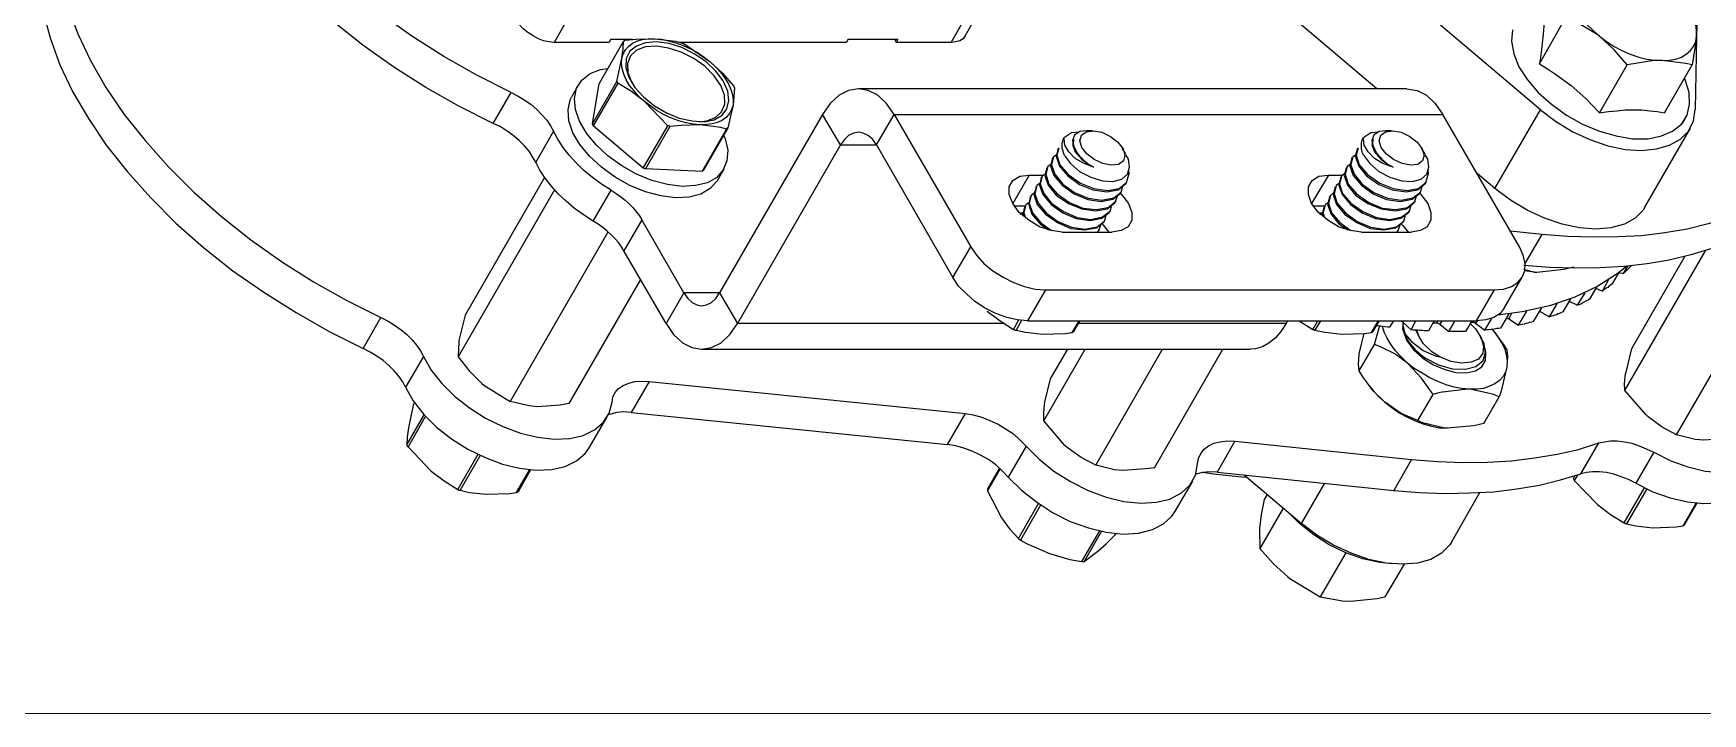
# Model space of a CAD drawing. Header units: inches. Extents: x 0 to 11, y 0.3 to 17.
# Drawn here: x 5.477 to 8.893, y 0.329 to 1.722 of the extents above; entities that cross this region are included whole.
import ezdxf

# ---------------------------------------------------------------- set-up
doc = ezdxf.new("R2010")
doc.units = ezdxf.units.IN
doc.header["$MEASUREMENT"] = 0
doc.layers.add('Layer 1', color=7, linetype='Continuous')

msp = doc.modelspace()

# ---------------------------------------------------------------- linework, layer by layer
at = {"layer": 'Layer 1', "color": 7, "lineweight": 25, "true_color": 0xffffff}
for points in [[(6.455, 1.6008), (6.385, 1.6358), (6.3175, 1.6742), (6.2517, 1.7158), (6.1883, 1.7608), (6.1283, 1.8083), (6.0725, 1.8575), (6.02, 1.9092), (5.9725, 1.9625), (5.93, 2.0167), (5.8925, 2.0717), (5.8608, 2.1275), (5.8342, 2.1825), (5.8142, 2.2367), (5.8008, 2.29), (5.7933, 2.3417), (5.7917, 2.3917), (5.7967, 2.4383), (5.8083, 2.4833), (5.8258, 2.525), (5.85, 2.5633), (5.8792, 2.5983)], [(6.4183, 1.5375), (6.3483, 1.5725), (6.2808, 1.6108), (6.215, 1.6525), (6.1517, 1.6975), (6.0917, 1.745), (6.0358, 1.7942), (5.9833, 1.8458), (5.9358, 1.8992), (5.8933, 1.9542), (5.8558, 2.0083), (5.8242, 2.0642), (5.7975, 2.1192), (5.7775, 2.1733), (5.7642, 2.2267), (5.7567, 2.2783), (5.755, 2.3283), (5.76, 2.3758), (5.7717, 2.42), (5.7892, 2.4617), (5.7958, 2.4742)], [(5.6133, 2.1375), (5.5833, 2.1025), (5.56, 2.0642), (5.5425, 2.0225), (5.5308, 1.9775), (5.5258, 1.93), (5.5267, 1.8808), (5.5342, 1.8283), (5.5483, 1.7758), (5.5683, 1.7208), (5.5942, 1.6658), (5.6258, 1.6108), (5.6633, 1.5558), (5.7067, 1.5017), (5.7542, 1.4483), (5.8058, 1.3967), (5.8625, 1.3467), (5.9225, 1.2992), (5.985, 1.255), (6.0508, 1.2133), (6.1192, 1.175), (6.1883, 1.14)], [(5.53, 2.0125), (5.5233, 2.0008), (5.5058, 1.9592), (5.4942, 1.9142), (5.4892, 1.8667), (5.49, 1.8175), (5.4975, 1.7658), (5.5117, 1.7125), (5.5317, 1.6575), (5.5575, 1.6025), (5.59, 1.5475), (5.6267, 1.4925), (5.67, 1.4383), (5.7175, 1.385), (5.7692, 1.3333), (5.8258, 1.2833), (5.8858, 1.2358), (5.9492, 1.1917), (6.015, 1.15), (6.0825, 1.1117), (6.1525, 1.0767)], [(8.5617, 1.565), (8.1142, 1.9442)], [(8.2267, 1.6083), (7.8892, 1.895)], [(8.625, 1.815), (8.625, 1.8033), (8.6275, 1.7908), (8.6317, 1.7783), (8.6383, 1.7658), (8.6467, 1.7525), (8.6567, 1.74), (8.6692, 1.7275), (8.6825, 1.7158)], [(8.8808, 1.7158), (8.8808, 1.7275), (8.8792, 1.74), (8.8742, 1.7525), (8.8675, 1.7658), (8.8592, 1.7783), (8.8492, 1.7908), (8.8375, 1.8033), (8.8242, 1.815)], [(8.8242, 1.815), (8.8283, 1.8117), (8.8808, 1.7567), (8.8817, 1.7383), (8.8808, 1.7158)], [(7.3842, 1.7167), (7.4258, 1.7892)], [(6.5433, 1.7033), (6.5325, 1.7042), (6.5217, 1.7067), (6.5108, 1.7108), (6.5, 1.7167), (6.4892, 1.7233), (6.48, 1.7308), (6.4725, 1.7392), (6.4667, 1.7475)], [(6.585, 1.7758), (6.5433, 1.7033)], [(7.3558, 1.7033), (7.3975, 1.7758)], [(8.5675, 1.7583), (8.5683, 1.7483), (8.5683, 1.7375), (8.5675, 1.7267), (8.5667, 1.7142), (8.565, 1.7017), (8.5633, 1.6883), (8.5617, 1.6733), (8.5592, 1.6592)], [(8.5592, 1.6592), (8.615, 1.7567)], [(8.6825, 1.7158), (8.6775, 1.7192), (8.615, 1.7567)], [(6.7033, 1.7092), (6.6583, 1.7092), (6.6558, 1.7033), (6.5433, 1.7033)], [(6.8625, 1.6633), (6.8742, 1.6525), (6.8842, 1.6417), (6.8925, 1.63), (6.9, 1.6183), (6.905, 1.6067), (6.9083, 1.5958), (6.9092, 1.585), (6.9092, 1.575), (6.9058, 1.5658), (6.9017, 1.5575), (6.8958, 1.55), (6.8875, 1.5442), (6.8775, 1.5392), (6.8667, 1.5367), (6.855, 1.535), (6.8417, 1.5342), (6.8275, 1.5358), (6.8125, 1.5383), (6.7983, 1.5425), (6.7833, 1.5483), (6.7683, 1.555), (6.7542, 1.5633), (6.7408, 1.5725), (6.7283, 1.5825), (6.7167, 1.5925), (6.7067, 1.6042), (6.6975, 1.615), (6.6908, 1.6267), (6.6858, 1.6383), (6.6825, 1.65), (6.6808, 1.66), (6.6817, 1.6708), (6.6842, 1.68), (6.6892, 1.6883), (6.695, 1.695), (6.7033, 1.7017), (6.7125, 1.7058), (6.7233, 1.7092), (6.7358, 1.7108), (6.7492, 1.7108), (6.7633, 1.71), (6.7775, 1.7067), (6.7925, 1.7025), (6.8075, 1.6967), (6.8225, 1.69), (6.8367, 1.6825), (6.85, 1.6733), (6.8625, 1.6633)], [(6.6883, 1.7075), (6.7117, 1.71), (6.7492, 1.7108)], [(6.7492, 1.7108), (6.7917, 1.7058), (6.8033, 1.7025)], [(7.2467, 1.7092), (7.1442, 1.7092), (7.1417, 1.7033), (6.8, 1.7033)], [(7.24, 1.7092), (7.2433, 1.7033)], [(7.2467, 1.7092), (7.2433, 1.7033)], [(7.3842, 1.7167), (7.3842, 1.7167), (7.38, 1.7108), (7.3733, 1.7067), (7.365, 1.7042), (7.3558, 1.7033)], [(8.5042, 1.7292), (8.5025, 1.7058), (8.5067, 1.68), (8.5175, 1.6533), (8.535, 1.6267), (8.5567, 1.6008), (8.5842, 1.5767), (8.615, 1.5542), (8.6475, 1.5358), (8.6825, 1.5217), (8.7167, 1.5117), (8.75, 1.5058), (8.7817, 1.5058), (8.8092, 1.5117), (8.8317, 1.5217), (8.85, 1.5358), (8.8617, 1.5542), (8.8667, 1.5767), (8.8658, 1.6008), (8.8575, 1.6267), (8.8567, 1.6308)], [(8.6825, 1.7158), (8.6967, 1.705), (8.7125, 1.695), (8.7283, 1.6867), (8.745, 1.6792), (8.7625, 1.6733), (8.7792, 1.6692), (8.795, 1.6667), (8.8108, 1.6658)], [(8.7392, 1.6575), (8.7125, 1.6883), (8.6825, 1.7158)], [(8.8108, 1.6658), (8.825, 1.6667), (8.8383, 1.6692), (8.85, 1.6733), (8.86, 1.6792), (8.8683, 1.6867), (8.875, 1.695), (8.8792, 1.705), (8.8808, 1.7158)], [(8.8808, 1.7158), (8.8808, 1.7125), (8.8717, 1.6575)], [(8.8808, 1.7133), (8.8783, 1.5658)], [(6.685, 1.7058), (6.635, 1.6192)], [(6.6817, 1.6708), (6.6842, 1.69), (6.685, 1.7058)], [(6.685, 1.7058), (6.6858, 1.7058), (6.6867, 1.7067), (6.6875, 1.7067), (6.6875, 1.7075), (6.6883, 1.7075)], [(6.7525, 1.7042), (6.73, 1.7025), (6.7117, 1.6958), (6.6983, 1.685), (6.6908, 1.67), (6.69, 1.6517), (6.6958, 1.6317), (6.7083, 1.6108), (6.7258, 1.5917), (6.7483, 1.5733), (6.7733, 1.5592), (6.7992, 1.5483), (6.8258, 1.5425), (6.85, 1.5408), (6.8708, 1.545), (6.8867, 1.5542), (6.8967, 1.5675), (6.9008, 1.5842), (6.8983, 1.6033), (6.8892, 1.6242), (6.8742, 1.6442), (6.8542, 1.6633), (6.83, 1.68), (6.8042, 1.6925), (6.7783, 1.7008), (6.7525, 1.7042)], [(6.7525, 1.6958), (6.73, 1.6942), (6.7117, 1.6875), (6.6992, 1.6758), (6.6933, 1.66), (6.6942, 1.6417), (6.7017, 1.6217), (6.7025, 1.6208)], [(6.84, 1.5408), (6.8558, 1.5425), (6.8733, 1.5492), (6.8858, 1.5608), (6.8925, 1.5767), (6.8917, 1.595), (6.8842, 1.615), (6.8708, 1.635), (6.8517, 1.6542), (6.8292, 1.67), (6.8033, 1.6833), (6.7775, 1.6917), (6.7525, 1.6958)], [(6.8033, 1.7025), (6.805, 1.7025), (6.805, 1.7017), (6.8067, 1.7017), (6.8075, 1.7008), (6.8083, 1.7008)], [(6.8083, 1.7008), (6.8625, 1.6633)], [(7.3558, 1.7033), (7.2433, 1.7033)], [(6.805, 1.4083), (6.775, 1.4125), (6.7433, 1.4208), (6.7117, 1.4333), (6.6817, 1.4508), (6.6533, 1.4708), (6.6292, 1.4933), (6.6092, 1.5175), (6.595, 1.5417), (6.5867, 1.5658), (6.585, 1.5883), (6.5892, 1.6092), (6.6, 1.6258), (6.6167, 1.6392), (6.6383, 1.6475), (6.6533, 1.65)], [(6.6717, 1.6233), (6.6817, 1.6708)], [(6.8625, 1.6633), (6.8875, 1.64), (6.91, 1.6142), (6.9108, 1.6133), (6.9108, 1.6117), (6.9117, 1.6117), (6.9117, 1.6108), (6.9125, 1.61), (6.9092, 1.575)], [(8.5592, 1.6592), (8.5758, 1.6492), (8.5925, 1.6383), (8.6242, 1.615), (8.6542, 1.5883), (8.6683, 1.5742), (8.6825, 1.5592)], [(8.6825, 1.5592), (8.7392, 1.6575)], [(8.8108, 1.6658), (8.7942, 1.6658), (8.7392, 1.6575)], [(8.8717, 1.6575), (8.8592, 1.66), (8.8108, 1.6658)], [(8.815, 1.5592), (8.8717, 1.6575)], [(6.5925, 1.6158), (6.5792, 1.5925)], [(6.6217, 1.5367), (6.6717, 1.6233)], [(6.6217, 1.5367), (6.635, 1.6192)], [(6.6733, 1.62), (6.6233, 1.5325)], [(6.6733, 1.62), (6.6733, 1.6208), (6.6725, 1.6208), (6.6725, 1.6225), (6.6717, 1.6233)], [(6.7283, 1.5825), (6.7017, 1.6025), (6.6733, 1.62)], [(7.2392, 1.5558), (7.2233, 1.5783), (7.2058, 1.595), (7.1858, 1.605), (7.1658, 1.6083), (7.1458, 1.605), (7.1267, 1.595), (7.1083, 1.5783), (7.0925, 1.5558)], [(8.2883, 1.6083), (7.1658, 1.6083)], [(8.2883, 1.6083), (8.3092, 1.605), (8.3283, 1.595), (8.3458, 1.5783), (8.3617, 1.5558)], [(6.4183, 1.5375), (6.455, 1.6008)], [(6.455, 1.6008), (6.4692, 1.5933), (6.4833, 1.585), (6.4958, 1.5758), (6.5075, 1.5658), (6.5183, 1.555), (6.5283, 1.5442), (6.5358, 1.5325), (6.5417, 1.5217)], [(6.7917, 1.385), (6.7617, 1.3892), (6.73, 1.3975), (6.6983, 1.41), (6.6683, 1.4275), (6.64, 1.4475), (6.6158, 1.47), (6.5958, 1.4942), (6.5817, 1.5183), (6.5733, 1.5425), (6.5717, 1.565), (6.5758, 1.5858), (6.5792, 1.5925)], [(6.7758, 1.5325), (6.7283, 1.5825)], [(6.9092, 1.575), (6.9042, 1.5525), (6.8983, 1.5283), (6.8983, 1.5275), (6.8975, 1.5275), (6.8975, 1.5267), (6.8958, 1.5267), (6.8958, 1.5258)], [(6.6233, 1.3375), (6.6033, 1.35), (6.585, 1.3633), (6.5675, 1.3783), (6.5517, 1.3933), (6.5375, 1.4092), (6.525, 1.425), (6.5142, 1.4417), (6.5058, 1.4583), (6.4992, 1.4692), (6.4917, 1.4808), (6.4825, 1.4917), (6.4717, 1.5025), (6.4592, 1.5125), (6.4467, 1.5217), (6.4325, 1.5308), (6.4183, 1.5375)], [(7.0925, 1.5558), (6.8817, 1.1908)], [(7.1292, 1.4933), (7.0925, 1.5558)], [(7.2025, 1.4933), (7.2392, 1.5558)], [(7.2392, 1.5558), (8.3617, 1.5558)], [(7.2392, 1.5558), (7.3958, 1.285)], [(8.5183, 1.285), (8.3617, 1.5558)], [(8.4683, 1.4042), (8.5617, 1.565)], [(8.5617, 1.565), (8.5925, 1.5417), (8.6267, 1.5208), (8.6625, 1.5042), (8.6992, 1.4917), (8.735, 1.4842), (8.7683, 1.4817), (8.7992, 1.485), (8.8258, 1.4925), (8.8483, 1.505), (8.8642, 1.5217), (8.875, 1.5425), (8.8783, 1.5658)], [(8.6825, 1.5592), (8.7008, 1.5617), (8.7183, 1.5633), (8.735, 1.565), (8.7683, 1.565), (8.785, 1.5633), (8.8, 1.5617), (8.815, 1.5592)], [(8.8517, 1.5367), (8.8575, 1.5467)], [(6.5417, 1.5217), (6.5058, 1.4583)], [(6.66, 1.4008), (6.64, 1.4133), (6.6217, 1.4267), (6.6042, 1.4408), (6.5883, 1.4567), (6.5742, 1.4725), (6.5617, 1.4883), (6.5508, 1.505), (6.5417, 1.5217)], [(6.6233, 1.5325), (6.6233, 1.5333), (6.6225, 1.5342), (6.6225, 1.535), (6.6217, 1.5358), (6.6217, 1.5367)], [(6.725, 1.4458), (6.6233, 1.5325)], [(6.725, 1.4458), (6.7758, 1.5325)], [(6.78, 1.5308), (6.73, 1.4442)], [(6.8417, 1.5342), (6.8033, 1.5333), (6.78, 1.5308), (6.7792, 1.5317), (6.7783, 1.5317), (6.7775, 1.5325), (6.7758, 1.5325)], [(6.89, 1.5133), (6.8933, 1.5058), (6.8983, 1.4825), (6.8967, 1.4608), (6.8892, 1.4425), (6.8758, 1.4267), (6.8567, 1.4158), (6.8325, 1.41), (6.805, 1.4083)], [(6.8958, 1.5258), (6.8842, 1.5292), (6.8417, 1.5342)], [(6.8458, 1.4392), (6.8958, 1.5258)], [(6.8983, 1.5283), (6.8483, 1.4408)], [(7.2025, 1.4933), (7.195, 1.5042), (7.1858, 1.5125), (7.1758, 1.5175), (7.1658, 1.5192), (7.1558, 1.5175), (7.1458, 1.5125), (7.1375, 1.5042), (7.1292, 1.4933)], [(7.5875, 1.4717), (7.5825, 1.4867), (7.5825, 1.4967), (7.5842, 1.5008), (7.585, 1.505), (7.5875, 1.5083)], [(7.6067, 1.5042), (7.6042, 1.4942), (7.6092, 1.4792), (7.6225, 1.4642), (7.6417, 1.4508), (7.6475, 1.4475), (7.6275, 1.455), (7.6092, 1.4658), (7.5967, 1.4792), (7.5883, 1.4925), (7.5867, 1.5058), (7.5875, 1.5083)], [(7.6175, 1.5192), (7.6017, 1.5183), (7.5875, 1.5083)], [(7.6333, 1.5225), (7.6192, 1.5208), (7.6083, 1.5133), (7.6042, 1.5025), (7.6067, 1.49), (7.6142, 1.4758)], [(7.6833, 1.4517), (7.6658, 1.455), (7.6483, 1.4633), (7.6333, 1.475), (7.6233, 1.4883), (7.6192, 1.5017), (7.6225, 1.5133), (7.6317, 1.52), (7.6467, 1.5225), (7.6642, 1.5192), (7.6817, 1.5108), (7.6967, 1.4992), (7.7075, 1.485), (7.7108, 1.4717), (7.7083, 1.4608), (7.6983, 1.4533), (7.6833, 1.4517)], [(7.645, 1.5225), (7.6333, 1.5225)], [(8.2, 1.4717), (8.1975, 1.4767), (8.1958, 1.4817), (8.195, 1.4867), (8.195, 1.4967), (8.1958, 1.5008), (8.1975, 1.505), (8.2, 1.5083)], [(8.2192, 1.5042), (8.2167, 1.4942), (8.2217, 1.4792), (8.235, 1.4642), (8.2542, 1.4508), (8.26, 1.4475), (8.2392, 1.455), (8.2217, 1.4658), (8.2092, 1.4792), (8.2008, 1.4925), (8.1992, 1.5058), (8.2, 1.5083)], [(8.23, 1.5192), (8.2142, 1.5183), (8.2, 1.5083)], [(8.2458, 1.5225), (8.2317, 1.5208), (8.2208, 1.5133), (8.2167, 1.5025), (8.2192, 1.49), (8.2267, 1.4758)], [(8.2958, 1.4517), (8.2783, 1.455), (8.2608, 1.4633), (8.2458, 1.475), (8.2358, 1.4883), (8.2317, 1.5017), (8.235, 1.5133), (8.2442, 1.52), (8.2592, 1.5225), (8.2767, 1.5192), (8.2942, 1.5108), (8.3092, 1.4992), (8.3192, 1.485), (8.3233, 1.4717), (8.32, 1.4608), (8.3108, 1.4533), (8.2958, 1.4517)], [(8.2567, 1.5225), (8.245, 1.5225)], [(8.775, 1.3658), (8.8683, 1.5275)], [(7.1292, 1.4933), (6.9183, 1.1275)], [(7.1292, 1.4933), (7.2025, 1.4933)], [(7.2025, 1.4933), (7.3592, 1.2217)], [(7.5717, 1.4733), (7.565, 1.4692), (7.5608, 1.4525), (7.5675, 1.4333), (7.5842, 1.4133), (7.6083, 1.3958), (7.6358, 1.3842), (7.6642, 1.38), (7.6883, 1.385), (7.7033, 1.3967), (7.7067, 1.4092)], [(7.5742, 1.4842), (7.5708, 1.47), (7.5775, 1.45), (7.5942, 1.43), (7.6183, 1.4125), (7.6458, 1.4017), (7.6742, 1.3975), (7.6975, 1.4017), (7.7133, 1.4142), (7.7142, 1.4167)], [(7.5758, 1.4867), (7.5717, 1.4725), (7.5783, 1.4525), (7.595, 1.4325), (7.62, 1.415), (7.6475, 1.4042), (7.6758, 1.4), (7.6992, 1.4042), (7.7142, 1.4167), (7.72, 1.435), (7.7192, 1.4408)], [(7.575, 1.4867), (7.5733, 1.4842)], [(7.5875, 1.4717), (7.6, 1.455), (7.6183, 1.4392), (7.6417, 1.4275), (7.665, 1.42), (7.6867, 1.4183), (7.705, 1.4233), (7.7167, 1.4333), (7.7208, 1.4475), (7.7183, 1.4642), (7.7133, 1.4733)], [(7.6142, 1.4758), (7.6175, 1.4717), (7.6283, 1.4608), (7.6333, 1.4567), (7.6375, 1.4533), (7.6425, 1.4508), (7.6475, 1.4475)], [(7.7133, 1.4742), (7.7058, 1.4867)], [(8.1842, 1.4733), (8.1775, 1.4692), (8.1733, 1.4525), (8.18, 1.4333), (8.1967, 1.4133), (8.2208, 1.3958), (8.2483, 1.3842), (8.2767, 1.38), (8.3, 1.385), (8.3158, 1.3967), (8.3192, 1.4092)], [(8.1867, 1.4842), (8.1825, 1.47), (8.19, 1.45), (8.2058, 1.43), (8.2308, 1.4125), (8.2583, 1.4017), (8.2867, 1.3975), (8.31, 1.4017), (8.3258, 1.4142), (8.3258, 1.4167)], [(8.1883, 1.4867), (8.1842, 1.4725), (8.1908, 1.4525), (8.2075, 1.4325), (8.2325, 1.415), (8.26, 1.4042), (8.2883, 1.4), (8.3117, 1.4042), (8.3267, 1.4167), (8.3325, 1.435), (8.3317, 1.4408)], [(8.1875, 1.4867), (8.1858, 1.4842)], [(8.2, 1.4717), (8.2125, 1.455), (8.2308, 1.4392), (8.2533, 1.4275), (8.2775, 1.42), (8.2992, 1.4183), (8.3175, 1.4233), (8.3292, 1.4333), (8.3333, 1.4475), (8.3308, 1.4642), (8.3258, 1.4733)], [(8.2267, 1.4758), (8.23, 1.4717), (8.2333, 1.4683), (8.2367, 1.4642), (8.2408, 1.4608), (8.2458, 1.4567), (8.25, 1.4533), (8.255, 1.4508), (8.26, 1.4475)], [(8.3258, 1.4742), (8.3183, 1.4867)], [(6.73, 1.4442), (6.7292, 1.4442), (6.7283, 1.445), (6.7275, 1.445), (6.7267, 1.4458), (6.725, 1.4458)], [(6.8458, 1.4392), (6.73, 1.4442)], [(6.8483, 1.4408), (6.8475, 1.4408), (6.8475, 1.44), (6.8467, 1.44), (6.8458, 1.4392)], [(6.8775, 1.4208), (6.8908, 1.4442)], [(7.5517, 1.445), (7.5475, 1.4308), (7.5542, 1.4108), (7.5708, 1.3908), (7.5958, 1.3733), (7.6233, 1.3625), (7.6517, 1.3583), (7.675, 1.3625), (7.6908, 1.375), (7.6908, 1.3767)], [(7.56, 1.4542), (7.5533, 1.4492), (7.5492, 1.4333), (7.5558, 1.4133), (7.5725, 1.3933), (7.5975, 1.3758), (7.625, 1.3642), (7.6525, 1.3608), (7.6767, 1.365), (7.6917, 1.3775), (7.6958, 1.3892)], [(7.5525, 1.4475), (7.5508, 1.445)], [(7.5625, 1.4642), (7.5592, 1.45), (7.5658, 1.4308), (7.5825, 1.4108), (7.6075, 1.3933), (7.635, 1.3817), (7.6625, 1.3775), (7.6867, 1.3825), (7.7017, 1.3942), (7.7025, 1.3967)], [(7.5633, 1.4675), (7.5625, 1.465)], [(8.1642, 1.445), (8.16, 1.4308), (8.1667, 1.4108), (8.1833, 1.3908), (8.2083, 1.3733), (8.2358, 1.3625), (8.2642, 1.3583), (8.2875, 1.3625), (8.3025, 1.375), (8.3033, 1.3767)], [(8.1725, 1.4542), (8.1658, 1.4492), (8.1617, 1.4333), (8.1683, 1.4133), (8.185, 1.3933), (8.21, 1.3758), (8.2375, 1.3642), (8.265, 1.3608), (8.2892, 1.365), (8.3042, 1.3775), (8.3075, 1.3892)], [(8.165, 1.4475), (8.1633, 1.445)], [(8.175, 1.4642), (8.1717, 1.45), (8.1783, 1.4308), (8.195, 1.4108), (8.2192, 1.3933), (8.2467, 1.3817), (8.275, 1.3775), (8.2992, 1.3825), (8.3142, 1.3942), (8.315, 1.3967)], [(8.1758, 1.4675), (8.1742, 1.465)], [(8.4683, 1.4042), (8.4317, 1.435)], [(6.5442, 1.4017), (6.3467, 1.0592)], [(6.5233, 1.4267), (6.3608, 1.145)], [(6.6233, 1.3375), (6.66, 1.4008)], [(6.66, 1.4008), (6.67, 1.3942), (6.6792, 1.3875), (6.6883, 1.38), (6.6967, 1.3725), (6.7042, 1.365), (6.7175, 1.3483), (6.7225, 1.34)], [(6.8775, 1.4208), (6.8758, 1.4192), (6.8625, 1.4042), (6.8433, 1.3925), (6.8192, 1.3867), (6.7917, 1.385)], [(7.5825, 1.315), (7.56, 1.3183), (7.5367, 1.3258), (7.5142, 1.3392), (7.495, 1.355), (7.4817, 1.3733), (7.4742, 1.3917), (7.4742, 1.4075), (7.4817, 1.4208), (7.4958, 1.4292), (7.515, 1.4317)], [(7.515, 1.4317), (7.4817, 1.3733)], [(7.515, 1.4317), (7.545, 1.4317)], [(7.5292, 1.4058), (7.525, 1.3917), (7.5317, 1.3717), (7.5483, 1.3517), (7.5733, 1.3342), (7.6008, 1.3225), (7.6292, 1.3192), (7.6525, 1.3233), (7.6675, 1.335), (7.6683, 1.3375)], [(7.5375, 1.415), (7.5308, 1.41), (7.5267, 1.3933), (7.5333, 1.3742), (7.55, 1.3542), (7.5742, 1.3367), (7.6017, 1.325), (7.63, 1.3208), (7.6542, 1.3258), (7.6692, 1.3375), (7.6725, 1.35)], [(7.5292, 1.4083), (7.5283, 1.4058)], [(7.54, 1.425), (7.5367, 1.4108), (7.5433, 1.3917), (7.56, 1.3717), (7.5842, 1.3542), (7.6117, 1.3425), (7.64, 1.3383), (7.6642, 1.3433), (7.6792, 1.355), (7.68, 1.3575)], [(7.5492, 1.4342), (7.5417, 1.43), (7.5375, 1.4133), (7.545, 1.3942), (7.5608, 1.3742), (7.5858, 1.3567), (7.6133, 1.345), (7.6417, 1.3408), (7.665, 1.3458), (7.6808, 1.3575), (7.6842, 1.37)], [(7.5408, 1.4275), (7.5392, 1.4258)], [(7.7142, 1.4158), (7.7158, 1.4183)], [(8.195, 1.315), (8.1725, 1.3183), (8.1483, 1.3258), (8.1267, 1.3392), (8.1075, 1.355), (8.0933, 1.3733), (8.0867, 1.3917), (8.0867, 1.4075), (8.0942, 1.4208), (8.1083, 1.4292), (8.1275, 1.4317)], [(8.1275, 1.4317), (8.0933, 1.3733)], [(8.1275, 1.4317), (8.1575, 1.4317)], [(8.1408, 1.4058), (8.1375, 1.3917), (8.1442, 1.3717), (8.1608, 1.3517), (8.1858, 1.3342), (8.2133, 1.3225), (8.2408, 1.3192), (8.265, 1.3233), (8.28, 1.335), (8.2808, 1.3375)], [(8.15, 1.415), (8.1433, 1.41), (8.1392, 1.3933), (8.1458, 1.3742), (8.1625, 1.3542), (8.1867, 1.3367), (8.2142, 1.325), (8.2425, 1.3208), (8.2667, 1.3258), (8.2817, 1.3375), (8.285, 1.35)], [(8.1417, 1.4083), (8.1408, 1.4058)], [(8.1525, 1.425), (8.1492, 1.4108), (8.1558, 1.3917), (8.1725, 1.3717), (8.1967, 1.3542), (8.2242, 1.3425), (8.2525, 1.3383), (8.2758, 1.3433), (8.2917, 1.355), (8.2925, 1.3575)], [(8.1608, 1.4342), (8.1542, 1.43), (8.15, 1.4133), (8.1567, 1.3942), (8.1733, 1.3742), (8.1983, 1.3567), (8.2258, 1.345), (8.2542, 1.3408), (8.2775, 1.3458), (8.2933, 1.3575), (8.2967, 1.37)], [(8.1533, 1.4275), (8.1517, 1.4258)], [(8.3267, 1.4158), (8.3283, 1.4183)], [(8.775, 1.3658), (8.7717, 1.36), (8.755, 1.3433), (8.7333, 1.3308), (8.7058, 1.3233), (8.675, 1.3208), (8.6417, 1.3233), (8.6058, 1.3308), (8.57, 1.3433), (8.5342, 1.36), (8.5, 1.38), (8.4683, 1.4042)], [(7.4842, 1.3683), (7.5067, 1.3683)], [(7.515, 1.3758), (7.5083, 1.3708), (7.5042, 1.3542), (7.5067, 1.3458)], [(7.5067, 1.3692), (7.5058, 1.3667)], [(7.5175, 1.3858), (7.5142, 1.3717), (7.5208, 1.3517), (7.5375, 1.3317), (7.555, 1.3192)], [(7.5258, 1.395), (7.5192, 1.39), (7.515, 1.3742), (7.5217, 1.3542), (7.5383, 1.3342), (7.5608, 1.3183)], [(7.5183, 1.3883), (7.5167, 1.3858)], [(7.7008, 1.395), (7.7042, 1.3917), (7.7183, 1.3733), (7.725, 1.355), (7.725, 1.3392), (7.7175, 1.3258), (7.7033, 1.3183), (7.6842, 1.315)], [(7.6917, 1.3767), (7.6933, 1.3792)], [(7.7033, 1.3967), (7.7042, 1.3992)], [(8.0967, 1.3683), (8.1192, 1.3683)], [(8.1275, 1.3758), (8.1208, 1.3708), (8.1167, 1.3542), (8.1192, 1.3458)], [(8.1192, 1.3692), (8.1175, 1.3667)], [(8.13, 1.3858), (8.1258, 1.3717), (8.1333, 1.3517), (8.1492, 1.3317), (8.1675, 1.3192)], [(8.1383, 1.395), (8.1317, 1.39), (8.1275, 1.3742), (8.1342, 1.3542), (8.1508, 1.3342), (8.1733, 1.3183)], [(8.1308, 1.3883), (8.1292, 1.3858)], [(8.3133, 1.395), (8.3167, 1.3917), (8.3308, 1.3733), (8.3375, 1.355), (8.3375, 1.3392), (8.33, 1.3258), (8.3158, 1.3183), (8.2967, 1.315)], [(8.3042, 1.3767), (8.3058, 1.3792)], [(8.3158, 1.3967), (8.3167, 1.3992)], [(6.6858, 1.2767), (6.6808, 1.285), (6.675, 1.2933), (6.6675, 1.3017), (6.66, 1.3092), (6.6517, 1.3167), (6.6425, 1.3242), (6.6333, 1.3308), (6.6233, 1.3375)], [(6.7225, 1.34), (6.6858, 1.2767)], [(6.8083, 1.1908), (6.7225, 1.34)], [(7.5033, 1.355), (7.4992, 1.3533), (7.4967, 1.3508)], [(7.5058, 1.3658), (7.5025, 1.3517), (7.5042, 1.3475)], [(7.6642, 1.3325), (7.6675, 1.3283), (7.6783, 1.315)], [(7.6692, 1.3375), (7.6708, 1.34)], [(7.6808, 1.3575), (7.6817, 1.36)], [(8.1158, 1.355), (8.1117, 1.3533), (8.1092, 1.3508)], [(8.1183, 1.3658), (8.115, 1.3517), (8.1158, 1.3483)], [(8.2758, 1.3325), (8.28, 1.3283), (8.2917, 1.3142)], [(8.2817, 1.3375), (8.2833, 1.34)], [(8.2925, 1.3575), (8.2942, 1.36)], [(8.9467, 1.3442), (8.905, 1.3317), (8.8617, 1.3208), (8.8158, 1.3133), (8.7692, 1.3075), (8.72, 1.305), (8.6692, 1.3042), (8.6175, 1.3058), (8.5642, 1.31), (8.5, 1.3167)], [(6.6533, 1.315), (6.4533, 0.9683)], [(7.5825, 1.315), (7.6842, 1.315)], [(7.6542, 1.315), (7.6575, 1.3183), (7.6617, 1.33)], [(7.6575, 1.3175), (7.6592, 1.32)], [(8.195, 1.315), (8.2967, 1.315)], [(8.2667, 1.315), (8.27, 1.3183), (8.2742, 1.33)], [(8.27, 1.3175), (8.2717, 1.32)], [(8.5642, 1.31), (8.53, 1.2517)], [(6.7725, 1.1275), (6.6858, 1.2767)], [(7.5483, 1.1967), (7.5117, 1.1333), (7.4908, 1.135), (7.4692, 1.14), (7.4467, 1.1483), (7.425, 1.1592), (7.4042, 1.1725), (7.3867, 1.1883), (7.3708, 1.2042), (7.3592, 1.2217), (7.3958, 1.285)], [(7.3958, 1.285), (7.4075, 1.2675), (7.4225, 1.2508), (7.4408, 1.2358), (7.4617, 1.2225), (7.4833, 1.2117), (7.5058, 1.2033), (7.5275, 1.1983), (7.5483, 1.1967)], [(8.4675, 1.1967), (8.4858, 1.1983), (8.5025, 1.2033), (8.515, 1.2117), (8.5242, 1.2225), (8.5292, 1.2358), (8.53, 1.2508), (8.5258, 1.2675), (8.5183, 1.285)], [(8.91, 1.2808), (8.8692, 1.2683), (8.825, 1.2575), (8.78, 1.25), (8.7325, 1.2442), (8.6833, 1.2417), (8.6325, 1.2408), (8.5808, 1.2425), (8.5275, 1.2467)], [(8.7342, 0.9908), (8.7333, 1.005), (8.7358, 1.025), (8.7367, 1.0283), (8.7483, 1.0767), (8.8567, 1.265)], [(8.84, 0.9), (8.8108, 0.9158), (8.7817, 0.9367), (8.7775, 0.9408), (8.7342, 0.9908), (8.8992, 1.2767)], [(8.7383, 1.245), (8.7208, 1.2308), (8.6792, 1.2042), (8.6317, 1.1817), (8.58, 1.1642), (8.5242, 1.1517), (8.4742, 1.145)], [(8.5542, 1.2325), (8.55, 1.2325), (8.5275, 1.2383)], [(8.63, 1.2433), (8.6092, 1.2383), (8.5542, 1.2325), (8.5392, 1.2342), (8.5292, 1.2358)], [(8.5392, 1.2342), (8.54, 1.2342)], [(8.7217, 1.2325), (8.7092, 1.21), (8.7067, 1.2075), (8.7042, 1.2058), (8.7017, 1.2042), (8.6992, 1.2017), (8.6958, 1.2), (8.6933, 1.1983), (8.6908, 1.1958), (8.6883, 1.1942)], [(8.7225, 1.2325), (8.7317, 1.23)], [(8.7467, 1.2458), (8.7467, 1.2458), (8.7442, 1.2433), (8.7425, 1.2408), (8.74, 1.2392), (8.7383, 1.2367), (8.7317, 1.23)], [(8.7317, 1.23), (8.74, 1.245)], [(8.84, 0.9), (9.0433, 1.2508)], [(6.72, 1.2175), (6.5733, 0.9642), (6.5558, 0.9608), (6.5083, 0.9575)], [(7.5483, 1.1967), (8.4675, 1.1967)], [(8.4308, 1.1333), (8.4675, 1.1967)], [(8.4875, 1.1592), (8.5242, 1.2225)], [(8.6767, 1.2033), (8.6617, 1.1775), (8.6592, 1.1758), (8.6558, 1.1742), (8.6533, 1.1725), (8.6467, 1.1692), (8.6442, 1.1675), (8.6408, 1.1658), (8.6375, 1.165)], [(8.675, 1.2), (8.6883, 1.1942)], [(8.6883, 1.1942), (8.7017, 1.2183)], [(6.8083, 1.1908), (6.7725, 1.1275)], [(6.8817, 1.1908), (6.8083, 1.1908)], [(6.8083, 1.1908), (6.8167, 1.1792), (6.8258, 1.1708), (6.835, 1.1658), (6.845, 1.1642), (6.855, 1.1658), (6.865, 1.1708), (6.8742, 1.1792), (6.8817, 1.1908)], [(6.8817, 1.1908), (6.9183, 1.1275)], [(8.6233, 1.1783), (8.6075, 1.1517), (8.6008, 1.1483), (8.5975, 1.1475), (8.5942, 1.1458), (8.5908, 1.145), (8.5875, 1.1433), (8.5842, 1.1425), (8.58, 1.1417)], [(8.58, 1.1417), (8.5967, 1.1692)], [(8.62, 1.1733), (8.6375, 1.165)], [(8.6375, 1.165), (8.6533, 1.1908)], [(6.1525, 1.0767), (6.1883, 1.14)], [(6.1883, 1.14), (6.2033, 1.1325), (6.2167, 1.1242), (6.23, 1.115), (6.2417, 1.105), (6.2525, 1.0942), (6.2617, 1.0833), (6.27, 1.0717), (6.2758, 1.06)], [(6.3608, 1.145), (6.3542, 1.1175), (6.3483, 1.0933)], [(6.7725, 1.1275), (6.7875, 1.105), (6.8058, 1.0883), (6.825, 1.0783), (6.845, 1.075), (6.865, 1.0783), (6.885, 1.0883), (6.9025, 1.105), (6.9183, 1.1275)], [(7.465, 1.1275), (6.9183, 1.1275)], [(7.4292, 1.1533), (7.4558, 1.1333), (7.4833, 1.1158)], [(7.4833, 1.1158), (7.4942, 1.135)], [(7.4992, 1.1342), (7.4883, 1.1142)], [(7.5117, 1.1333), (8.4308, 1.1333)], [(7.6033, 1.1092), (7.6175, 1.1333)], [(7.6192, 1.1333), (7.6058, 1.1108)], [(8.0408, 1.1275), (7.6158, 1.1275)], [(8.0408, 1.1275), (8.03, 1.1117), (8.0183, 1.0975), (8.0058, 1.0875), (7.9925, 1.08), (7.9783, 1.0758), (7.9683, 1.075)], [(8.0408, 1.1275), (8.0442, 1.1333)], [(8.0675, 1.1333), (8.0675, 1.1333), (8.0958, 1.1158)], [(8.0958, 1.1158), (8.1058, 1.1333)], [(8.1117, 1.1333), (8.1, 1.1142)], [(8.2158, 1.1092), (8.23, 1.1333)], [(8.2317, 1.1333), (8.2183, 1.1108)], [(8.2608, 1.1333), (8.2525, 1.12), (8.2483, 1.12), (8.2433, 1.1208), (8.2392, 1.1217), (8.2292, 1.1233), (8.2258, 1.1233)], [(8.275, 1.1333), (8.2758, 1.1333), (8.2767, 1.1325), (8.2775, 1.1325), (8.2783, 1.1317), (8.2792, 1.1317), (8.28, 1.1308)], [(8.2808, 1.1292), (8.2792, 1.1167), (8.2883, 1.0925), (8.3042, 1.0742), (8.3258, 1.0567)], [(8.2808, 1.1333), (8.28, 1.1308)], [(8.28, 1.1308), (8.2967, 1.115)], [(8.28, 1.13), (8.28, 1.1258), (8.2817, 1.1092), (8.2892, 1.0908), (8.3025, 1.0733), (8.3208, 1.0567), (8.3425, 1.0433), (8.3658, 1.0333), (8.3883, 1.0275), (8.41, 1.0267), (8.4283, 1.0308), (8.4417, 1.0392), (8.4492, 1.0517), (8.45, 1.0675), (8.4483, 1.0767)], [(8.2817, 1.1292), (8.28, 1.1242), (8.2842, 1.1067)], [(8.3442, 1.1333), (8.3325, 1.1125), (8.3233, 1.1125), (8.3192, 1.1133), (8.3142, 1.1133), (8.31, 1.1142), (8.3008, 1.1142), (8.2967, 1.115)], [(8.2967, 1.115), (8.3067, 1.1333)], [(8.3425, 1.1292), (8.3492, 1.1292)], [(8.3517, 1.1333), (8.3492, 1.1292)], [(8.3492, 1.1292), (8.3508, 1.1292), (8.3517, 1.1283), (8.3525, 1.1283), (8.3533, 1.1275), (8.3542, 1.1275), (8.355, 1.1267), (8.3558, 1.1267)], [(8.36, 1.1333), (8.3558, 1.1267)], [(8.4175, 1.1275), (8.4283, 1.1167), (8.44, 1.0983), (8.445, 1.0817), (8.4433, 1.0667), (8.435, 1.055), (8.42, 1.0483), (8.4008, 1.0467), (8.3783, 1.05), (8.3558, 1.0592)], [(8.4208, 1.1333), (8.4083, 1.1117), (8.3742, 1.1117)], [(8.3742, 1.1117), (8.3867, 1.1333)], [(8.4192, 1.1308), (8.4217, 1.1308)], [(8.4233, 1.1333), (8.4217, 1.1308)], [(8.4217, 1.1308), (8.4242, 1.1308), (8.425, 1.13), (8.4267, 1.13), (8.4283, 1.1283)], [(8.4317, 1.1333), (8.4283, 1.1283)], [(8.4283, 1.1283), (8.4475, 1.1142)], [(8.4875, 1.1592), (8.4875, 1.1592), (8.4792, 1.1483), (8.4658, 1.14), (8.45, 1.135), (8.4308, 1.1333)], [(8.4967, 1.1475), (8.48, 1.1183), (8.4758, 1.1175), (8.4725, 1.1175), (8.4642, 1.1158), (8.46, 1.1158), (8.4558, 1.115), (8.4517, 1.115), (8.4475, 1.1142)], [(8.4475, 1.1142), (8.4617, 1.1383)], [(8.4925, 1.1392), (8.4942, 1.1392), (8.495, 1.1383), (8.4958, 1.1383), (8.4967, 1.1375)], [(8.5025, 1.1483), (8.4967, 1.1375)], [(8.4967, 1.1375), (8.5167, 1.1242)], [(8.5633, 1.16), (8.5467, 1.1317), (8.5433, 1.1308), (8.5392, 1.13), (8.5358, 1.1283), (8.5317, 1.1275), (8.5283, 1.1267), (8.5242, 1.1258), (8.5208, 1.125), (8.5167, 1.1242)], [(8.5167, 1.1242), (8.5333, 1.1533)], [(8.5633, 1.16), (8.5592, 1.1533)], [(8.5592, 1.1533), (8.58, 1.1417)], [(6.3483, 1.0933), (6.3483, 1.09), (6.3467, 1.0592)], [(7.4833, 1.1158), (7.4842, 1.1158), (7.485, 1.115), (7.4858, 1.115), (7.4867, 1.1142), (7.4883, 1.1142)], [(7.4883, 1.1142), (7.5075, 1.11), (7.5425, 1.1058)], [(7.5425, 1.1058), (7.5892, 1.1075), (7.6033, 1.1092)], [(7.6033, 1.1092), (7.6042, 1.11), (7.605, 1.11), (7.605, 1.1108), (7.6058, 1.1108)], [(8.0958, 1.1158), (8.0967, 1.1158), (8.0975, 1.115), (8.0983, 1.115), (8.0992, 1.1142), (8.1, 1.1142)], [(8.1, 1.1142), (8.12, 1.11), (8.155, 1.1058)], [(8.155, 1.1058), (8.2017, 1.1075), (8.2158, 1.1092)], [(8.1908, 1.0658), (8.1958, 1.0883), (8.2008, 1.1075)], [(8.2158, 1.1092), (8.2158, 1.11), (8.2175, 1.11), (8.2175, 1.1108), (8.2183, 1.1108)], [(8.2217, 1.085), (8.2308, 1.1167), (8.2325, 1.1225)], [(8.2892, 1.0467), (8.2767, 1.0592), (8.265, 1.0717), (8.2558, 1.0842), (8.2475, 1.0975), (8.2417, 1.11), (8.2383, 1.1217)], [(8.3258, 1.0567), (8.3183, 1.0625), (8.3117, 1.0683), (8.3058, 1.0742), (8.3, 1.0808), (8.295, 1.0867), (8.2867, 1.1), (8.2842, 1.1067)], [(8.2842, 1.1067), (8.2983, 1.09), (8.3217, 1.0725), (8.3483, 1.0608), (8.3558, 1.0592)], [(8.4625, 1.1158), (8.465, 1.1133), (8.4742, 1.1008), (8.4825, 1.0875), (8.4883, 1.075), (8.4917, 1.0625), (8.4933, 1.05), (8.4925, 1.0392), (8.49, 1.0283), (8.485, 1.0192), (8.4775, 1.0108), (8.4683, 1.0042), (8.4575, 0.9992), (8.4458, 0.995), (8.4317, 0.9933), (8.4167, 0.9933), (8.4008, 0.995), (8.385, 0.9975), (8.3683, 1.0025), (8.3517, 1.0092), (8.335, 1.0167), (8.3192, 1.0258), (8.3033, 1.0358), (8.2892, 1.0467)], [(8.3067, 1.1142), (8.3067, 1.1133), (8.3117, 1.1033)], [(8.3075, 1.1142), (8.3117, 1.1033)], [(8.3558, 1.0592), (8.3392, 1.07), (8.3217, 1.0867), (8.3117, 1.1033)], [(8.4383, 1.1), (8.445, 1.0883), (8.4483, 1.0683), (8.4433, 1.0508), (8.4292, 1.0392), (8.4083, 1.0333), (8.3817, 1.0342), (8.3533, 1.0425), (8.3258, 1.0567)], [(8.3558, 1.1267), (8.3742, 1.1117)], [(8.4392, 1.1008), (8.4375, 1.1033)], [(8.4708, 1.1067), (8.4683, 1.11)], [(8.47, 1.1058), (8.485, 1.0858), (8.4925, 1.0742), (8.4942, 1.06), (8.4925, 1.0392)], [(6.2392, 0.9975), (6.2333, 1.0083), (6.225, 1.02), (6.2158, 1.0308), (6.205, 1.0417), (6.1933, 1.0517), (6.18, 1.0608), (6.1667, 1.0692), (6.1525, 1.0767)], [(6.2758, 1.06), (6.2392, 0.9975), (6.255, 0.9692), (6.2767, 0.9417), (6.3025, 0.9158), (6.3333, 0.8917), (6.3667, 0.8708), (6.4017, 0.8533), (6.4375, 0.84), (6.4725, 0.8317), (6.5067, 0.8275), (6.5383, 0.8292), (6.5658, 0.835), (6.5892, 0.8467), (6.6067, 0.8617), (6.615, 0.8733)], [(6.2758, 1.06), (6.2917, 1.0325), (6.3133, 1.005), (6.3392, 0.9792), (6.37, 0.955), (6.4025, 0.9342), (6.4383, 0.9167), (6.4742, 0.9033), (6.5092, 0.895), (6.5433, 0.8908), (6.575, 0.8925), (6.6025, 0.8983), (6.6258, 0.91), (6.6433, 0.925), (6.6558, 0.9442), (6.6617, 0.9667)], [(6.3467, 1.0592), (6.3692, 1.0308), (6.395, 1.005)], [(6.845, 1.075), (7.9683, 1.075)], [(7.545, 0.9283), (7.545, 0.9433), (7.5467, 0.9625), (7.5475, 0.9667), (7.5592, 1.0142), (7.5942, 1.075)], [(7.6517, 0.8375), (7.6217, 0.8533), (7.5933, 0.8742), (7.5883, 0.8783), (7.545, 0.9283), (7.63, 1.075)], [(7.6517, 0.8375), (7.7883, 1.075)], [(7.7717, 0.8325), (7.9117, 1.075)], [(8.1908, 1.0308), (8.1892, 1.0442), (8.1908, 1.065), (8.1908, 1.0658)], [(8.3108, 0.9292), (8.2767, 0.9433), (8.2442, 0.9658), (8.2433, 0.9667), (8.2192, 0.99), (8.1983, 1.0183), (8.1908, 1.0308), (8.2217, 1.085)], [(8.2892, 1.0467), (8.2633, 1.0658), (8.2342, 1.08), (8.2217, 1.085)], [(8.3417, 0.9825), (8.3183, 1.0158), (8.29, 1.0458), (8.2892, 1.0467)], [(8.4925, 1.0392), (8.4875, 1.0158), (8.4808, 0.9892), (8.4767, 0.9775)], [(6.395, 1.005), (6.3992, 1.0017), (6.4533, 0.9683)], [(6.7375, 1.0092), (6.7008, 0.9458), (6.6858, 0.9467), (6.6717, 0.9458), (6.6592, 0.9425), (6.6542, 0.9408)], [(6.6617, 0.9667), (6.6633, 0.9775), (6.6683, 0.9867), (6.675, 0.995), (6.6842, 1.0008), (6.6958, 1.0058), (6.7083, 1.0092), (6.7225, 1.01), (6.7375, 1.0092)], [(6.7375, 1.0092), (7.385, 0.9433)], [(8.2133, 0.9983), (8.2158, 0.995)], [(8.2158, 0.995), (8.2192, 0.9908), (8.23, 0.9783), (8.2433, 0.9667)], [(8.4167, 0.9933), (8.4125, 0.9933), (8.3558, 0.9867), (8.3417, 0.9825)], [(8.4767, 0.9775), (8.4633, 0.9833), (8.4167, 0.9933)], [(8.7933, 0.8642), (8.8283, 0.8467), (8.8633, 0.8342), (8.8983, 0.8258), (8.9325, 0.8225), (8.9633, 0.8242), (8.9908, 0.83), (9.0133, 0.8417), (9.0308, 0.8567), (9.0425, 0.8758), (9.0483, 0.8983), (9.0475, 0.9233), (9.0408, 0.9492), (9.0283, 0.9767), (9.0175, 0.9933)], [(6.255, 0.9608), (6.245, 0.9142)], [(6.2575, 0.9658), (6.255, 0.9608)], [(6.5083, 0.9575), (6.4917, 0.9592), (6.4533, 0.9683)], [(8.2433, 0.9667), (8.2575, 0.9558), (8.2725, 0.945), (8.2883, 0.9367), (8.305, 0.9283), (8.3217, 0.9225), (8.3383, 0.9175), (8.355, 0.9142), (8.3708, 0.9133)], [(8.3108, 0.9292), (8.3417, 0.9825)], [(8.4458, 0.9233), (8.4767, 0.9775)], [(6.2417, 0.8792), (6.2775, 0.9408)], [(6.28, 0.9383), (6.2442, 0.875)], [(6.615, 0.8733), (6.6517, 0.9367)], [(6.7008, 0.9458), (7.3483, 0.88)], [(7.3483, 0.88), (7.385, 0.9433)], [(7.385, 0.9433), (7.4008, 0.9408), (7.4183, 0.9358), (7.435, 0.9292), (7.4517, 0.9217), (7.4683, 0.9117), (7.4833, 0.9017), (7.4967, 0.8892), (7.5092, 0.8767)], [(8.4458, 0.9233), (8.425, 0.9183), (8.3708, 0.9133), (8.3658, 0.9133), (8.32, 0.9242), (8.3108, 0.9292)], [(6.245, 0.9142), (6.2425, 0.895), (6.2417, 0.8792)], [(8.355, 0.9142), (8.3558, 0.9142)], [(8.9608, 0.895), (8.9433, 0.8925), (8.8958, 0.8892), (8.8783, 0.89), (8.84, 0.9)], [(6.2417, 0.8792), (6.2425, 0.8783), (6.2425, 0.8767), (6.2433, 0.8767), (6.2433, 0.8758), (6.2442, 0.875)], [(6.2442, 0.875), (6.2917, 0.8258)], [(6.3458, 0.7883), (6.3875, 0.86)], [(6.3917, 0.8575), (6.3508, 0.7867)], [(7.4725, 0.8133), (7.4608, 0.8258), (7.4467, 0.8383), (7.4317, 0.8492), (7.4158, 0.8583), (7.3983, 0.8667), (7.3817, 0.8725), (7.365, 0.8775), (7.3483, 0.88)], [(7.5092, 0.8767), (7.4725, 0.8133), (7.4992, 0.7867), (7.53, 0.7625), (7.5633, 0.7408), (7.5992, 0.7225), (7.6367, 0.7092), (7.6725, 0.7008), (7.7075, 0.6967), (7.7392, 0.6983), (7.7675, 0.7058), (7.79, 0.7175), (7.8075, 0.7333), (7.8133, 0.7425)], [(7.5092, 0.8767), (7.5358, 0.85), (7.5658, 0.8258), (7.6, 0.8042), (7.6358, 0.7858), (7.6725, 0.7725), (7.7092, 0.7633), (7.7442, 0.76), (7.7758, 0.7617), (7.8033, 0.7683), (7.8267, 0.7808), (7.8442, 0.7967), (7.8558, 0.8175), (7.86, 0.8408)], [(7.9358, 0.8867), (7.9, 0.8233), (7.8842, 0.8242), (7.87, 0.8225), (7.8567, 0.8192), (7.8558, 0.8192)], [(7.86, 0.8408), (7.8617, 0.8517), (7.8667, 0.8617), (7.8733, 0.8708), (7.8825, 0.8775), (7.8933, 0.8825), (7.9058, 0.8858), (7.9208, 0.8875), (7.9358, 0.8867)], [(7.9358, 0.8867), (8.2975, 0.8492)], [(8.2975, 0.8492), (8.3508, 0.845), (8.4033, 0.8433), (8.4533, 0.8442), (8.5025, 0.8467), (8.55, 0.8525), (8.5958, 0.86), (8.6392, 0.87), (8.6808, 0.8833)], [(8.6442, 0.82), (8.6808, 0.8833)], [(8.7933, 0.8642), (8.7567, 0.8008), (8.7417, 0.8083), (8.7267, 0.8142), (8.7117, 0.8192), (8.6967, 0.8225), (8.6817, 0.8242), (8.6683, 0.8242), (8.6558, 0.8225), (8.6442, 0.82)], [(8.6808, 0.8833), (8.6925, 0.8858), (8.705, 0.8875), (8.7183, 0.8875), (8.7333, 0.8858), (8.7483, 0.8825), (8.7633, 0.8775), (8.7933, 0.8642)], [(6.2917, 0.8258), (6.3183, 0.8058), (6.3458, 0.7883)], [(6.4658, 0.7817), (6.4933, 0.8292)], [(6.495, 0.8283), (6.4692, 0.7833)], [(7.43, 0.7883), (7.455, 0.8317)], [(7.4558, 0.83), (7.43, 0.785)], [(7.7717, 0.8325), (7.7542, 0.83), (7.7067, 0.8267), (7.69, 0.8283), (7.6517, 0.8375)], [(7.9617, 0.8125), (7.95, 0.8133), (7.8925, 0.8192), (7.8708, 0.8225)], [(7.9, 0.8233), (8.2617, 0.7858)], [(8.2975, 0.8492), (8.2617, 0.7858)], [(8.2617, 0.7858), (8.3142, 0.7817), (8.3667, 0.78), (8.4167, 0.7808), (8.4658, 0.7833), (8.5133, 0.7892), (8.5592, 0.7967), (8.6025, 0.8075), (8.6442, 0.82)], [(6.3458, 0.7883), (6.3467, 0.7883), (6.3467, 0.7875), (6.3483, 0.7875), (6.3483, 0.7867), (6.3508, 0.7867)], [(6.3508, 0.7867), (6.37, 0.7817), (6.405, 0.7783)], [(7.43, 0.7883), (7.43, 0.785)], [(7.8133, 0.7425), (7.85, 0.805)], [(7.9558, 0.8175), (8.0725, 0.7183)], [(8.0725, 0.7183), (8.12, 0.8008)], [(8.6292, 0.81), (8.6317, 0.8158)], [(8.6292, 0.81), (8.6292, 0.8092), (8.63, 0.8092), (8.63, 0.8075), (8.6308, 0.8075), (8.6308, 0.8067)], [(8.6375, 0.8175), (8.6308, 0.8067)], [(8.6308, 0.8067), (8.6783, 0.7575)], [(8.7325, 0.72), (8.7742, 0.7917)], [(8.7792, 0.7892), (8.7375, 0.7175)], [(8.7567, 0.8008), (8.7917, 0.7833), (8.8267, 0.7708), (8.8625, 0.7625), (8.8958, 0.7592), (8.9267, 0.7608), (8.9542, 0.7675), (8.9767, 0.7783), (8.9942, 0.7933), (9.0025, 0.8042)], [(6.405, 0.7783), (6.4517, 0.78), (6.4658, 0.7817)], [(6.4658, 0.7817), (6.4667, 0.7817), (6.4667, 0.7825), (6.4683, 0.7825), (6.4683, 0.7833), (6.4692, 0.7833)], [(7.43, 0.785), (7.4583, 0.73)], [(7.4933, 0.6875), (7.5342, 0.7592)], [(7.5383, 0.7558), (7.4975, 0.6842)], [(7.9958, 0.7675), (7.99, 0.7367), (7.9867, 0.7083)], [(8.0025, 0.7775), (7.9958, 0.7675)], [(8.3792, 0.68), (8.4375, 0.7817)], [(8.6783, 0.7575), (8.705, 0.7367), (8.7325, 0.72)], [(8.8533, 0.7133), (8.88, 0.76)], [(8.8817, 0.76), (8.8558, 0.715)], [(7.4583, 0.73), (7.475, 0.7075), (7.4933, 0.6875)], [(8.035, 0.75), (7.9875, 0.6675)], [(8.2592, 0.6358), (8.2325, 0.6383), (8.1983, 0.6458), (8.1633, 0.6583), (8.1292, 0.675), (8.0975, 0.695), (8.0683, 0.7183), (8.0475, 0.7392)], [(8.3792, 0.68), (8.3758, 0.675), (8.3592, 0.6575), (8.3375, 0.645), (8.31, 0.6375), (8.2792, 0.635), (8.2458, 0.6375), (8.21, 0.645), (8.1742, 0.6575), (8.1383, 0.6742), (8.1042, 0.6942), (8.0725, 0.7183)], [(8.7325, 0.72), (8.7333, 0.7192), (8.735, 0.7192), (8.7358, 0.7183), (8.7367, 0.7183), (8.7375, 0.7175)], [(8.7375, 0.7175), (8.7567, 0.7133), (8.7917, 0.7092)], [(7.4933, 0.6875), (7.4933, 0.6867), (7.4942, 0.6867), (7.495, 0.6858), (7.4958, 0.685), (7.4967, 0.685), (7.4967, 0.6842), (7.4975, 0.6842)], [(7.4975, 0.6842), (7.51, 0.6775), (7.5567, 0.6567)], [(7.6233, 0.6408), (7.66, 0.7033)], [(7.6633, 0.7025), (7.6275, 0.6408)], [(7.6558, 0.6617), (7.6725, 0.6767), (7.6908, 0.6942)], [(7.6908, 0.6942), (7.6925, 0.6975)], [(7.9867, 0.7083), (7.9867, 0.705), (7.9875, 0.6675)], [(8.7917, 0.7092), (8.8392, 0.7117), (8.8533, 0.7133)], [(8.8533, 0.7133), (8.8533, 0.7133), (8.8542, 0.7142), (8.855, 0.7142), (8.8558, 0.715)], [(7.5567, 0.6567), (7.5983, 0.645), (7.6233, 0.6408)], [(7.6275, 0.6408), (7.6558, 0.6617)], [(7.9875, 0.6675), (8.0142, 0.6367), (8.0442, 0.6092)], [(8.1633, 0.6583), (8.1108, 0.5683)], [(7.6233, 0.6408), (7.6275, 0.6408)], [(8.2825, 0.635), (8.2433, 0.5683)], [(8.0442, 0.6092), (8.0483, 0.6058), (8.1108, 0.5683)], [(8.1108, 0.5683), (8.1567, 0.56), (8.1725, 0.5592)], [(8.1725, 0.5592), (8.2275, 0.565), (8.2433, 0.5683)]]:
    msp.add_lwpolyline(points, dxfattribs=at)
at = {"layer": 'Layer 1', "color": 7, "lineweight": 18, "true_color": 0xffffff}
msp.add_lwpolyline([(0.3075, 0.3292), (10.6075, 0.3292)], dxfattribs=at)

doc.saveas('drawing.dxf')
